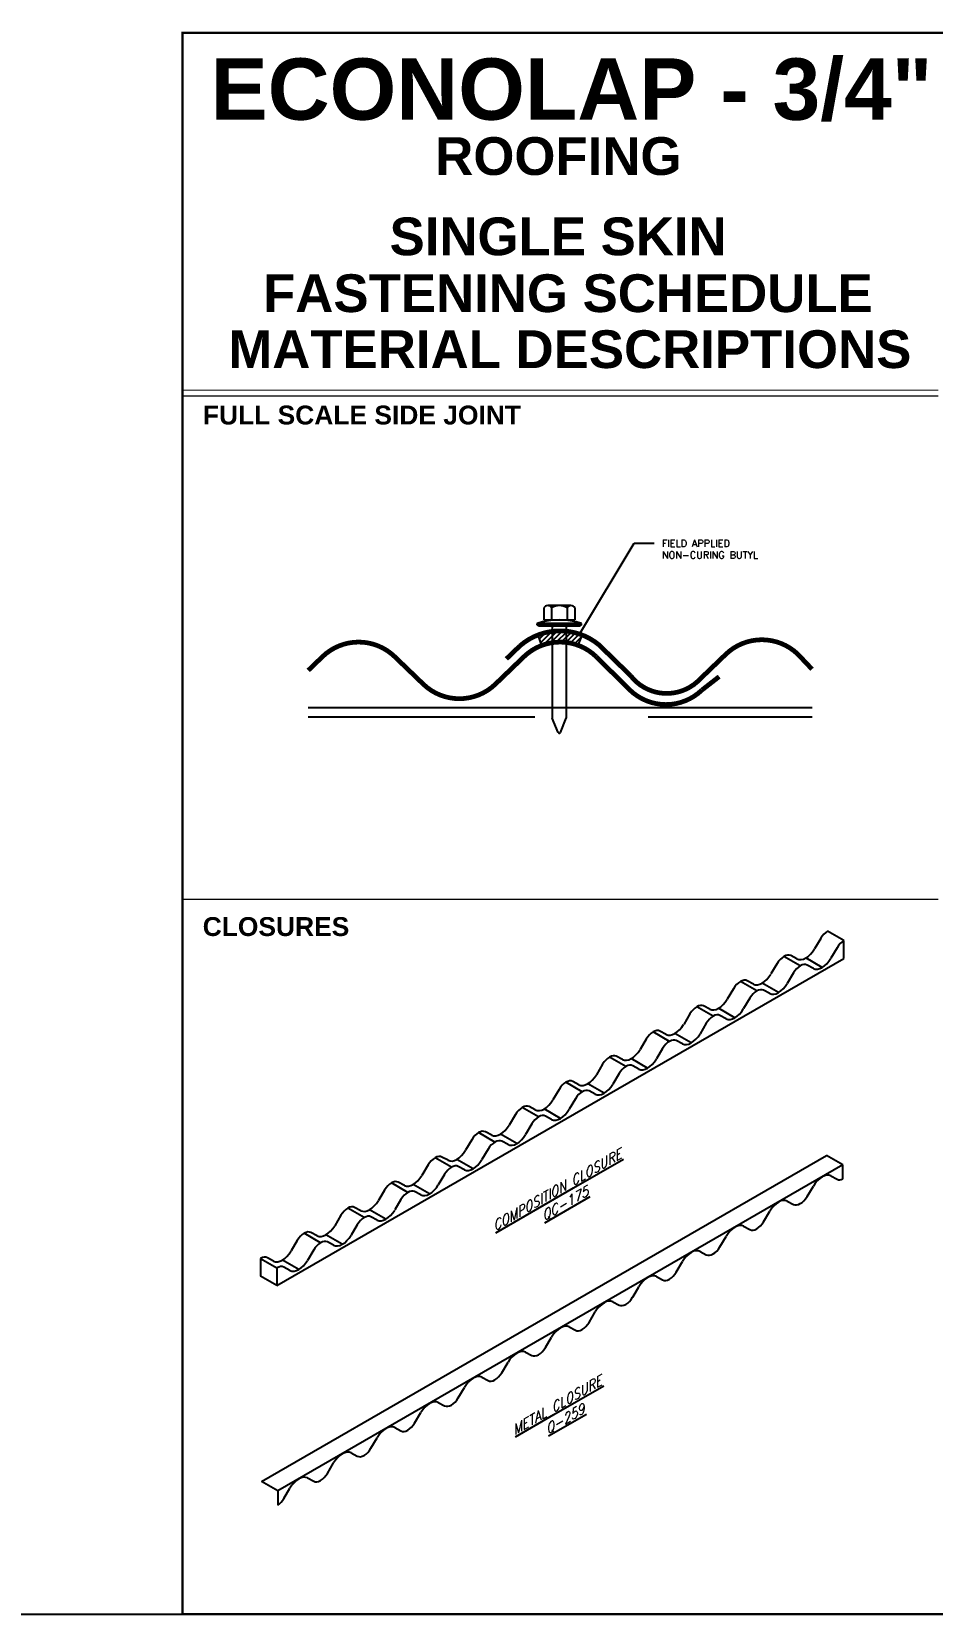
# Model space of a CAD drawing. Header units: inches. Extents: x 0 to 10293, y 0 to 4182.
# Drawn here: x 288 to 335.7, y -0.1 to 83.8 of the extents above; entities that cross this region are included whole.
import ezdxf
from ezdxf.enums import TextEntityAlignment as Align

# ---------------------------------------------------------------- set-up
doc = ezdxf.new("R2010")
doc.units = ezdxf.units.IN
doc.header["$LTSCALE"] = 48
doc.header["$MEASUREMENT"] = 0
doc.linetypes.add('HIDDEN', pattern=[0.375, 0.25, -0.125])
doc.linetypes.add('HIDDEN2', pattern=[0.1875, 0.125, -0.0625])
doc.layers.add('FAST', color=1, linetype='Continuous')
doc.styles.add('DIMISO-RS1', font='SIMPLEX.SHX', dxfattribs={"oblique": 30})
doc.styles.add('LEROY', font='simplex.shx', dxfattribs={"height": 0.375})
doc.styles.add('SIMPLEX', font='SIMPLEX.SHX')
doc.styles.add('TITLE', font='sasb____.pfb', dxfattribs={"height": 2})
doc.dimstyles.new('CENTRIA', dxfattribs={"dimscale": 4, "dimtxt": 0.09375, "dimasz": 0.0938, "dimexe": 0.18, "dimexo": 0.0625, "dimgap": 0.0625, "dimtad": 3, "dimdec": 4, "dimzin": 1, "dimdsep": 46, "dimlunit": 4, "dimtxsty": 'SIMPLEX', "dimcen": 0.09, "dimclrt": 2, "dimadec": 0, "dimazin": 0, "dimtfac": 1, "dimtdec": 4, "dimtmove": 0, "dimatfit": 3, "dimfxl": 0, "dimtolj": 1, "dimtzin": 0, "dimarcsym": 0})

# ---------------------------------------------------------------- blocks, each defined once
blk = doc.blocks.new('ABHW-12')
at = {"layer": 'FAST', "linetype": 'Continuous'}
for p, q in [((-0.037, 0.295), (-0.037, -0.295)), ((-0.016, 0.295), (-0.037, 0.295)), ((-0.016, 0.295), (-0.016, -0.295)), ((0, 0.276), (-0.016, 0.276)), ((0, 0.276), (0, -0.276)), ((-0.085, -0.205), (-0.085, 0.204)), ((-0.016, -0.295), (-0.037, -0.295)), ((0, -0.276), (-0.016, -0.276))]:
    blk.add_line(p, q, dxfattribs=at)
at = {"layer": 'FAST'}
for p, q in [((-0.275, 0.153), (-0.275, -0.153)), ((-0.246, 0.204), (-0.085, 0.204)), ((-0.246, 0.102), (-0.085, 0.102)), ((-0.246, -0.102), (-0.085, -0.102)), ((-0.246, -0.205), (-0.085, -0.205))]:
    blk.add_line(p, q, dxfattribs=at)
at = {"layer": 'FAST', "linetype": 'HIDDEN2'}
for p, q in [((0, 0.092), (1.218, 0.092)), ((1.405, 0.015), (1.218, 0.092)), ((0, -0.093), (1.218, -0.093)), ((1.405, -0.015), (1.218, -0.093))]:
    blk.add_line(p, q, dxfattribs=at)
at = {"layer": 'FAST'}
for centre, radius, start, end in [((0.847, 0), 0.931, 161.5122, 198.4878), ((-0.214, 0.153), 0.0604, 122.1802, 237.8198), ((-0.075, 0), 0.199, 149.1274, 210.8726), ((-0.214, -0.153), 0.0604, 122.1802, 237.8198)]:
    blk.add_arc(centre, radius, start, end, dxfattribs=at)
at = {"layer": 'FAST', "linetype": 'HIDDEN2'}
blk.add_arc((1.399, 0), 0.016, 292.5, 67.5, dxfattribs=at)

msp = doc.modelspace()

# ---------------------------------------------------------------- hatches: boundary and pattern name
h = msp.add_hatch()
h.set_pattern_fill('ANSI31', color=256, scale=1.5, style=0)
h.set_pattern_definition([(45, (272.30619, -77.12218), (-0.13258252, 0.13258252), [])])
h.paths.add_polyline_path([(314.81102, 51.85535), (315.01982, 51.30614), (315.32071, 51.40116), (315.65652, 51.46447), (315.99704, 51.48563), (316.45284, 51.44759), (316.77573, 51.37308), (316.95787, 51.31232), (317.17111, 51.8586), (316.87007, 51.95938), (316.48595, 52.04251), (316.11305, 52.07782), (315.95933, 52.07977), (315.44639, 52.03306), (315.13355, 51.96306)])

# ---------------------------------------------------------------- linework, layer by layer
at = {"linetype": 'Continuous'}
msp.add_line((302.66354, 48.02135), (329.33832, 48.02135), dxfattribs=at)
at = {"linetype": 'HIDDEN'}
msp.add_line((302.66354, 47.52135), (329.33832, 47.52135), dxfattribs=at)
for p, q in [((331.02632, 35.67099), (330.1603, 36.17099)), ((329.79824, 35.79354), (329.46929, 35.23798)), ((330.66427, 35.29354), (330.33532, 34.73798)), ((331.02609, 34.73335), (331.02609, 35.67085)), ((301.00388, 17.40002), (331.02609, 34.73335)), ((327.48884, 34.4602), (327.15989, 33.90464)), ((328.71692, 34.33765), (327.8509, 34.83765)), ((328.54144, 34.70228), (328.21249, 34.878)), ((329.87139, 34.25419), (329.00537, 34.75419)), ((328.35487, 33.9602), (328.02592, 33.40464)), ((329.40746, 34.20228), (329.07852, 34.378)), ((325.17944, 33.12687), (324.85049, 32.57131)), ((326.40752, 33.00432), (325.5415, 33.50432)), ((326.23204, 33.36895), (325.90309, 33.54467)), ((327.56199, 32.92085), (326.69597, 33.42085)), ((327.09806, 32.86895), (326.76911, 33.04467)), ((324.09812, 31.67099), (323.2321, 32.17099)), ((323.92264, 32.03561), (323.59369, 32.21134)), ((325.25259, 31.58752), (324.38656, 32.08752)), ((326.04547, 32.62687), (325.71652, 32.07131)), ((322.87004, 31.79354), (322.54109, 31.23798)), ((323.73606, 31.29354), (323.40712, 30.73798)), ((324.78866, 31.53561), (324.45971, 31.71134)), ((320.56064, 30.4602), (320.23169, 29.90464)), ((321.78872, 30.33765), (320.92269, 30.83765)), ((321.61324, 30.70228), (321.28429, 30.878)), ((322.94319, 30.25419), (322.07716, 30.75419)), ((322.47926, 30.20228), (322.15031, 30.378)), ((319.47932, 29.00432), (318.61329, 29.50432)), ((319.30384, 29.36895), (318.97489, 29.54467)), ((320.63379, 28.92085), (319.76776, 29.42085)), ((321.42666, 29.9602), (321.09771, 29.40464)), ((318.25124, 29.12687), (317.92229, 28.57131)), ((319.11726, 28.62687), (318.78831, 28.07131)), ((320.16986, 28.86895), (319.84091, 29.04467)), ((315.94184, 27.79354), (315.61289, 27.23798)), ((317.16992, 27.67099), (316.30389, 28.17099)), ((316.99443, 28.03561), (316.66548, 28.21134)), ((318.32439, 27.58752), (317.45836, 28.08752)), ((317.86046, 27.53561), (317.53151, 27.71134)), ((314.68503, 26.70228), (314.35608, 26.878)), ((316.80786, 27.29354), (316.47891, 26.73798)), ((313.63244, 26.4602), (313.30349, 25.90464)), ((314.86052, 26.33765), (313.99449, 26.83765)), ((316.01499, 26.25419), (315.14896, 26.75419)), ((315.55106, 26.20228), (315.22211, 26.378)), ((312.55112, 25.00432), (311.68509, 25.50432)), ((312.37563, 25.36895), (312.04668, 25.54467)), ((313.70558, 24.92085), (312.83956, 25.42085)), ((314.49846, 25.9602), (314.16951, 25.40464)), ((311.32303, 25.12687), (310.99408, 24.57131)), ((312.18906, 24.62687), (311.86011, 24.07131)), ((313.24166, 24.86895), (312.91271, 25.04467)), ((300.19198, 7.02262), (330.10594, 24.29345)), ((330.97197, 23.79345), (301.058, 6.52262)), ((309.01363, 23.79354), (308.68468, 23.23798)), ((310.24171, 23.67099), (309.37569, 24.17099)), ((310.06623, 24.03561), (309.73728, 24.21134)), ((311.39618, 23.58752), (310.53016, 24.08752)), ((310.93226, 23.53561), (310.60331, 23.71134)), ((330.97197, 23.79345), (330.10594, 24.29345)), ((330.97197, 23.0467), (330.97197, 23.79345)), ((307.93231, 22.33765), (307.06629, 22.83765)), ((307.75683, 22.70228), (307.42788, 22.878)), ((309.08678, 22.25419), (308.22076, 22.75419)), ((309.87966, 23.29354), (309.55071, 22.73798)), ((329.07852, 22.11869), (329.40746, 22.67425)), ((330.33532, 23.20994), (330.66427, 23.03422)), ((306.70423, 22.4602), (306.37528, 21.90464)), ((307.57026, 21.9602), (307.24131, 21.40464)), ((308.62286, 22.20228), (308.29391, 22.378)), ((328.02592, 21.87661), (328.35487, 21.70089)), ((304.39483, 21.12687), (304.06588, 20.57131)), ((305.62291, 21.00432), (304.75689, 21.50432)), ((305.44743, 21.36895), (305.11848, 21.54467)), ((306.77738, 20.92085), (305.91136, 21.42085)), ((306.31345, 20.86895), (305.9845, 21.04467)), ((326.76911, 20.78535), (327.09806, 21.34091)), ((303.31351, 19.67099), (302.44749, 20.17099)), ((303.13803, 20.03561), (302.80908, 20.21134)), ((305.26086, 20.62687), (304.93191, 20.07131)), ((325.71652, 20.54328), (326.04547, 20.36755)), ((302.08543, 19.79354), (301.75648, 19.23798)), ((302.95146, 19.29354), (302.62251, 18.73798)), ((304.46798, 19.58752), (303.60195, 20.08752)), ((304.00405, 19.53561), (303.6751, 19.71134)), ((324.45971, 19.45202), (324.78866, 20.00758)), ((300.13785, 18.83752), (301.00388, 18.33752)), ((300.13785, 18.83752), (300.13785, 17.90002)), ((300.82863, 18.70228), (300.49968, 18.878)), ((302.15858, 18.25419), (301.29255, 18.75419)), ((322.15031, 18.11869), (322.47926, 18.67425)), ((323.40712, 19.20994), (323.73606, 19.03422)), ((301.00388, 17.40002), (300.13785, 17.90002)), ((301.00388, 18.33752), (301.00388, 17.40002)), ((301.69465, 18.20228), (301.3657, 18.378)), ((321.09771, 17.87661), (321.42666, 17.70089)), ((319.84091, 16.78535), (320.16986, 17.34091)), ((317.53151, 15.45202), (317.86046, 16.00758)), ((318.78831, 16.54328), (319.11726, 16.36755)), ((316.47891, 15.20994), (316.80786, 15.03422)), ((315.22211, 14.11869), (315.55106, 14.67425)), ((314.16951, 13.87661), (314.49846, 13.70089)), ((312.91271, 12.78535), (313.24166, 13.34091)), ((310.60331, 11.45202), (310.93226, 12.00758)), ((311.86011, 12.54328), (312.18906, 12.36755)), ((309.55071, 11.20994), (309.87966, 11.03422)), ((308.29391, 10.11869), (308.62286, 10.67425)), ((305.9845, 8.78535), (306.31345, 9.34091)), ((307.24131, 9.87661), (307.57026, 9.70089)), ((304.93191, 8.54328), (305.26086, 8.36755)), ((303.6751, 7.45202), (304.00405, 8.00758)), ((301.058, 6.52262), (300.19198, 7.02262)), ((302.62251, 7.20994), (302.95146, 7.03422)), ((301.058, 6.52262), (301.058, 5.77587)), ((301.3657, 6.11869), (301.69465, 6.67425))]:
    msp.add_line(p, q)
for points, const_width in [([(296, 0), (296, 83.752), (432, 83.752), (432, 0)], 0.128), ([(336.02997, 64.82755), (296, 64.82755)], 0.0625), ([(336.02997, 64.51512), (296, 64.51512)], 0.0625), ([(336.02997, 37.85528), (296, 37.85528)], 0.0625), ([(432, 0), (296, 0)], 0.128)]:
    msp.add_lwpolyline(points, dxfattribs=dict(const_width=const_width))
at = {"const_width": 0.25}
for points in [[(313.157, 50.59674), (313.87474, 51.28772, -0.36731149), (318.06099, 51.33416), (319.73475, 49.70164, 0.43499793), (323.25499, 49.37805), (324.77387, 50.8403, -0.40313078), (328.58839, 50.8403), (329.33832, 50.0474)], [(302.66354, 49.98563), (303.42298, 50.71675, -0.40313072), (307.23751, 50.71675), (308.75638, 49.2545, 0.40313094), (312.57091, 49.25451), (314.08978, 50.71675, -0.40313078), (317.90431, 50.71675), (319.69414, 48.94502, 0.40313086), (323.50866, 48.94502), (324.42113, 49.65609)]]:
    msp.add_lwpolyline(points, format="xyb", dxfattribs=at)
msp.add_lwpolyline([(314.81102, 51.85535), (315.01982, 51.30614), (315.32071, 51.40116), (315.65652, 51.46447), (315.99704, 51.48563), (316.45284, 51.44759), (316.77573, 51.37308), (316.95787, 51.31232), (317.17111, 51.8586), (316.87007, 51.95938), (316.48595, 52.04251), (316.11305, 52.07782), (315.95933, 52.07977), (315.44639, 52.03306), (315.13355, 51.96306), (314.81102, 51.85535)])
for centre, major_axis, start_param, end_param in [((330.16007, 35.56842), (-0.36891, -0.63898), 3.92654633, 4.69290469), ((329.00537, 35.52662), (-0.47302, -0.81929), 6.30178061, 7.83449735), ((331.02609, 35.06842), (-0.36891, -0.63898), 3.92654633, 4.69290469), ((327.85067, 34.23508), (-0.36891, -0.63898), 3.92654633, 4.69290469), ((327.85067, 34.23508), (-0.36891, -0.63898), 3.16018796, 3.92654633), ((328.71669, 33.73508), (-0.36891, -0.63898), 3.16018796, 3.92654633), ((329.87139, 35.02662), (-0.47302, -0.81929), 6.30178061, 7.83449735), ((325.54126, 32.90175), (-0.36891, -0.63898), 3.16018796, 3.92654633), ((326.69597, 34.19329), (-0.47302, -0.81929), 6.30178061, 7.83449735), ((328.71669, 33.73508), (-0.36891, -0.63898), 3.92654633, 4.69290469), ((325.54126, 32.90175), (-0.36891, -0.63898), 3.92654633, 4.69290469), ((326.40729, 32.40175), (-0.36891, -0.63898), 3.92654633, 4.69290469), ((326.40729, 32.40175), (-0.36891, -0.63898), 3.16018796, 3.92654633), ((327.56199, 33.69329), (-0.47302, -0.81929), 6.30178061, 7.83449735), ((323.23186, 31.56842), (-0.36891, -0.63898), 3.92654633, 4.69290469), ((323.23186, 31.56842), (-0.36891, -0.63898), 3.16018796, 3.92654633), ((324.38656, 32.85995), (-0.47302, -0.81929), 6.30178061, 7.83449735), ((325.25259, 32.35995), (-0.47302, -0.81929), 6.30178061, 7.83449735), ((322.07716, 31.52662), (-0.47302, -0.81929), 6.30178061, 7.83449735), ((324.09789, 31.06842), (-0.36891, -0.63898), 3.92654633, 4.69290469), ((324.09789, 31.06842), (-0.36891, -0.63898), 3.16018796, 3.92654633), ((320.92246, 30.23508), (-0.36891, -0.63898), 3.92654633, 4.69290469), ((320.92246, 30.23508), (-0.36891, -0.63898), 3.16018796, 3.92654633), ((321.78849, 29.73508), (-0.36891, -0.63898), 3.92654633, 4.69290469), ((321.78849, 29.73508), (-0.36891, -0.63898), 3.16018796, 3.92654633), ((322.94319, 31.02662), (-0.47302, -0.81929), 6.30178061, 7.83449735), ((318.61306, 28.90175), (-0.36891, -0.63898), 3.92654633, 4.69290469), ((318.61306, 28.90175), (-0.36891, -0.63898), 3.16018796, 3.92654633), ((319.76776, 30.19329), (-0.47302, -0.81929), 6.30178061, 7.83449735), ((320.63379, 29.69329), (-0.47302, -0.81929), 6.30178061, 7.83449735), ((317.45836, 28.85995), (-0.47302, -0.81929), 6.30178061, 7.83449735), ((319.47909, 28.40175), (-0.36891, -0.63898), 3.92654633, 4.69290469), ((319.47909, 28.40175), (-0.36891, -0.63898), 3.16018796, 3.92654633), ((316.30366, 27.56842), (-0.36891, -0.63898), 3.92654633, 4.69290469), ((316.30366, 27.56842), (-0.36891, -0.63898), 3.16018796, 3.92654633), ((317.16969, 27.06842), (-0.36891, -0.63898), 3.16018796, 3.92654633), ((318.32439, 28.35995), (-0.47302, -0.81929), 6.30178061, 7.83449735), ((313.99426, 26.23508), (-0.36891, -0.63898), 3.16018796, 3.92654633), ((315.14896, 27.52662), (-0.47302, -0.81929), 6.30178061, 7.83449735), ((317.16969, 27.06842), (-0.36891, -0.63898), 3.92654633, 4.69290469), ((313.99426, 26.23508), (-0.36891, -0.63898), 3.92654633, 4.69290469), ((314.86028, 25.73508), (-0.36891, -0.63898), 3.92654633, 4.69290469), ((314.86028, 25.73508), (-0.36891, -0.63898), 3.16018796, 3.92654633), ((316.01499, 27.02662), (-0.47302, -0.81929), 6.30178061, 7.83449735), ((311.68486, 24.90175), (-0.36891, -0.63898), 3.92654633, 4.69290469), ((311.68486, 24.90175), (-0.36891, -0.63898), 3.16018796, 3.92654633), ((312.83956, 26.19329), (-0.47302, -0.81929), 6.30178061, 7.83449735), ((313.70558, 25.69329), (-0.47302, -0.81929), 6.30178061, 7.83449735), ((310.53016, 24.85995), (-0.47302, -0.81929), 6.30178061, 7.83449735), ((312.55088, 24.40175), (-0.36891, -0.63898), 3.92654633, 4.69290469), ((312.55088, 24.40175), (-0.36891, -0.63898), 3.16018796, 3.92654633), ((309.37546, 23.56842), (-0.36891, -0.63898), 3.92654633, 4.69290469), ((309.37546, 23.56842), (-0.36891, -0.63898), 3.16018796, 3.92654633), ((310.24148, 23.06842), (-0.36891, -0.63898), 3.92654633, 4.69290469), ((310.24148, 23.06842), (-0.36891, -0.63898), 3.16018796, 3.92654633), ((311.39618, 24.35995), (-0.47302, -0.81929), 6.30178061, 7.83449735), ((307.06606, 22.23508), (-0.36891, -0.63898), 3.92654633, 4.69290469), ((307.06606, 22.23508), (-0.36891, -0.63898), 3.16018796, 3.92654633), ((308.22076, 23.52662), (-0.47302, -0.81929), 6.30178061, 7.83449735), ((309.08678, 23.02662), (-0.47302, -0.81929), 6.30178061, 7.83449735), ((329.87139, 22.3856), (-0.47302, -0.81929), 3.16018796, 4.69290469), ((331.02609, 23.67714), (-0.36891, -0.63898), 6.30178061, 6.96420643), ((305.91136, 22.19329), (-0.47302, -0.81929), 6.30178061, 7.83449735), ((307.93208, 21.73508), (-0.36891, -0.63898), 3.92654633, 4.69290469), ((307.93208, 21.73508), (-0.36891, -0.63898), 3.16018796, 3.92654633), ((327.56199, 21.05227), (-0.47302, -0.81929), 3.16018796, 4.69290469), ((328.71669, 22.34381), (-0.36891, -0.63898), 7.06813898, 7.83449735), ((304.75666, 20.90175), (-0.36891, -0.63898), 3.92654633, 4.69290469), ((304.75666, 20.90175), (-0.36891, -0.63898), 3.16018796, 3.92654633), ((305.62268, 20.40175), (-0.36891, -0.63898), 3.92654633, 4.69290469), ((305.62268, 20.40175), (-0.36891, -0.63898), 3.16018796, 3.92654633), ((306.77738, 21.69329), (-0.47302, -0.81929), 6.30178061, 7.83449735), ((328.71669, 22.34381), (-0.36891, -0.63898), 6.30178061, 7.06813898), ((302.44725, 19.56842), (-0.36891, -0.63898), 3.92654633, 4.69290469), ((302.44725, 19.56842), (-0.36891, -0.63898), 3.16018796, 3.92654633), ((303.60195, 20.85995), (-0.47302, -0.81929), 6.30178061, 7.83449735), ((325.25259, 19.71893), (-0.47302, -0.81929), 3.16018796, 4.69290469), ((326.40729, 21.01047), (-0.36891, -0.63898), 6.30178061, 7.06813898), ((326.40729, 21.01047), (-0.36891, -0.63898), 7.06813898, 7.83449735), ((303.31328, 19.06842), (-0.36891, -0.63898), 3.92654633, 4.69290469), ((303.31328, 19.06842), (-0.36891, -0.63898), 3.16018796, 3.92654633), ((304.46798, 20.35995), (-0.47302, -0.81929), 6.30178061, 7.83449735), ((322.94319, 18.3856), (-0.47302, -0.81929), 3.16018796, 4.69290469), ((324.09789, 19.67714), (-0.36891, -0.63898), 7.06813898, 7.83449735), ((300.13785, 18.23508), (-0.36891, -0.63898), 3.16018796, 3.92654633), ((301.29255, 19.52662), (-0.47302, -0.81929), 6.30178061, 7.83449735), ((302.15858, 19.02662), (-0.47302, -0.81929), 6.30178061, 7.83449735), ((324.09789, 19.67714), (-0.36891, -0.63898), 6.30178061, 7.06813898), ((301.00388, 17.73508), (-0.36891, -0.63898), 3.16018796, 3.92654633), ((320.63379, 17.05227), (-0.47302, -0.81929), 3.16018796, 4.69290469), ((321.78849, 18.34381), (-0.36891, -0.63898), 6.30178061, 7.06813898), ((321.78849, 18.34381), (-0.36891, -0.63898), 7.06813898, 7.83449735), ((319.47909, 17.01047), (-0.36891, -0.63898), 7.06813898, 7.83449735), ((318.32439, 15.71893), (-0.47302, -0.81929), 3.16018796, 4.69290469), ((319.47909, 17.01047), (-0.36891, -0.63898), 6.30178061, 7.06813898), ((316.01499, 14.3856), (-0.47302, -0.81929), 3.16018796, 4.69290469), ((317.16969, 15.67714), (-0.36891, -0.63898), 7.06813898, 7.83449735), ((317.16969, 15.67714), (-0.36891, -0.63898), 6.30178061, 7.06813898), ((313.70558, 13.05227), (-0.47302, -0.81929), 3.16018796, 4.69290469), ((314.86028, 14.34381), (-0.36891, -0.63898), 6.30178061, 7.06813898), ((314.86028, 14.34381), (-0.36891, -0.63898), 7.06813898, 7.83449735), ((311.39618, 11.71893), (-0.47302, -0.81929), 3.16018796, 4.69290469), ((312.55088, 13.01047), (-0.36891, -0.63898), 7.06813898, 7.83449735), ((312.55088, 13.01047), (-0.36891, -0.63898), 6.30178061, 7.06813898), ((309.08678, 10.3856), (-0.47302, -0.81929), 3.16018796, 4.69290469), ((310.24148, 11.67714), (-0.36891, -0.63898), 6.30178061, 7.06813898), ((310.24148, 11.67714), (-0.36891, -0.63898), 7.06813898, 7.83449735), ((307.93208, 10.34381), (-0.36891, -0.63898), 7.06813898, 7.83449735), ((306.77738, 9.05227), (-0.47302, -0.81929), 3.16018796, 4.69290469), ((307.93208, 10.34381), (-0.36891, -0.63898), 6.30178061, 7.06813898), ((304.46798, 7.71893), (-0.47302, -0.81929), 3.16018796, 4.69290469), ((305.62268, 9.01047), (-0.36891, -0.63898), 6.30178061, 7.06813898), ((305.62268, 9.01047), (-0.36891, -0.63898), 7.06813898, 7.83449735), ((302.15858, 6.3856), (-0.47302, -0.81929), 3.16018796, 4.69290469), ((303.31328, 7.67714), (-0.36891, -0.63898), 6.30178061, 7.06813898), ((303.31328, 7.67714), (-0.36891, -0.63898), 7.06813898, 7.83449735), ((301.00388, 6.34381), (-0.36891, -0.63898), 7.17207153, 7.83449735)]:
    msp.add_ellipse(centre, major_axis=major_axis, ratio=0.57735027, start_param=start_param, end_param=end_param)
at = {"layer": 'Defpoints'}
msp.add_line((0, 0), (10200, 0), dxfattribs=at)

# ---------------------------------------------------------------- block references
at = {"xscale": 4, "yscale": 4, "zscale": 4, "rotation": 270}
msp.add_blockref('ABHW-12', (315.95933, 52.32221), dxfattribs=at)

# ---------------------------------------------------------------- texts
at = {"style": 'TITLE'}
for s, height, p in [('ECONOLAP - 3/4"', 3.25, (297.48845, 79.15082)), ('ROOFING', 2, (309.38839, 76.22691)), ('SINGLE SKIN', 2, (306.96861, 71.97441)), ('FASTENING SCHEDULE', 2, (300.27125, 68.96376)), ('MATERIAL DESCRIPTIONS', 2, (298.43305, 65.99891))]:
    msp.add_text(s, height=height, dxfattribs=at).set_placement(p)
for s, p in [('FULL SCALE SIDE JOINT', (305.50671, 63.01142)), ('CLOSURES', (300.95705, 35.91699))]:
    msp.add_text(s, height=1, dxfattribs=at).set_placement(p, align=Align.CENTER)
at = {"insert": (321.38734, 56.90787), "char_height": 0.375, "width": 6.15625, "attachment_point": 1, "style": 'LEROY'}
msp.add_mtext('FIELD APPLIED\\PNON-CURING BUTYL', dxfattribs=at)
at = {"char_height": 0.5, "width": 13.5, "attachment_point": 5, "rotation": 30, "style": 'DIMISO-RS1'}
for s, insert in [('{\\LCOMPOSITION CLOSURE\\PQC-175}', (316.01499, 22.06669)), ('{\\LMETAL CLOSURE\\PQ-259}', (316.01499, 10.65875))]:
    msp.add_mtext(s, dxfattribs=dict(at, insert=insert))

# ---------------------------------------------------------------- leaders
msp.add_leader([(317.02059, 51.90899), (319.91319, 56.72144), (320.97856, 56.72144)], dimstyle='CENTRIA', override={"dimscale": 4, "dimasz": 0.09375, "dimexe": 0.0625, "dimcen": 0.09375, "dimtofl": 1})

doc.saveas('drawing.dxf')
